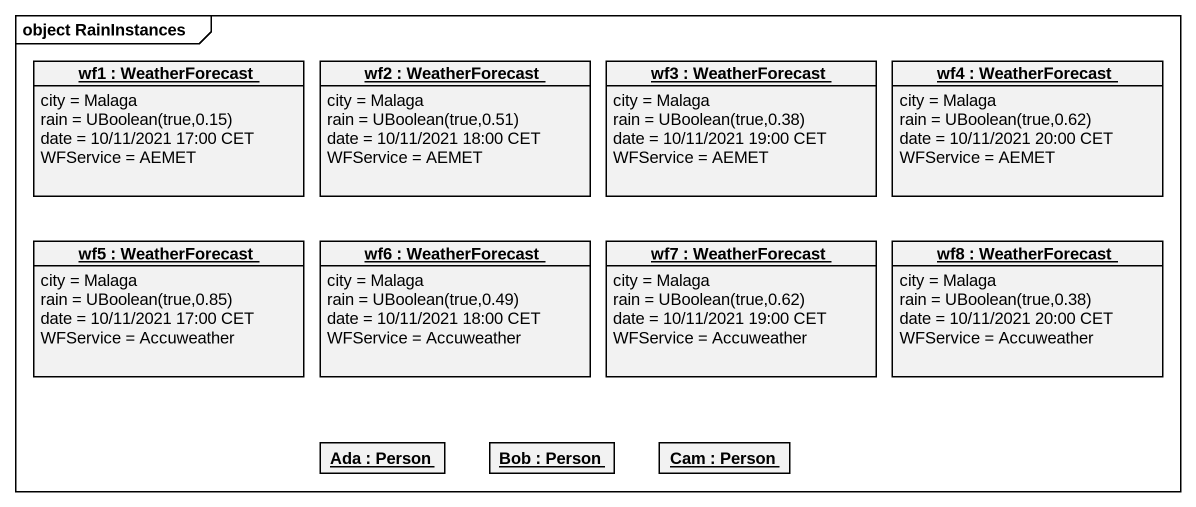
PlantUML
@startuml
mainframe object RainInstances
hide circle
hide empty members
object "wf1 : WeatherForecast" as wf1 {
  city = Malaga
  rain = UBoolean(true,0.15)
  date = 10/11/2021 17:00 CET
  WFService = AEMET
}
object "wf2 : WeatherForecast" as wf2 {
  city = Malaga
  rain = UBoolean(true,0.51)
  date = 10/11/2021 18:00 CET
  WFService = AEMET
}
object "wf3 : WeatherForecast" as wf3 {
  city = Malaga
  rain = UBoolean(true,0.38)
  date = 10/11/2021 19:00 CET
  WFService = AEMET
}
object "wf4 : WeatherForecast" as wf4 {
  city = Malaga
  rain = UBoolean(true,0.62)
  date = 10/11/2021 20:00 CET
  WFService = AEMET
}
object "wf5 : WeatherForecast" as wf5 {
  city = Malaga
  rain = UBoolean(true,0.85)
  date = 10/11/2021 17:00 CET
  WFService = Accuweather
}
object "wf6 : WeatherForecast" as wf6 {
  city = Malaga
  rain = UBoolean(true,0.49)
  date = 10/11/2021 18:00 CET
  WFService = Accuweather
}
object "wf7 : WeatherForecast" as wf7 {
  city = Malaga
  rain = UBoolean(true,0.62)
  date = 10/11/2021 19:00 CET
  WFService = Accuweather
}
object "wf8 : WeatherForecast" as wf8 {
  city = Malaga
  rain = UBoolean(true,0.38)
  date = 10/11/2021 20:00 CET
  WFService = Accuweather
}
object "Ada : Person" as Ada
object "Bob : Person" as Bob
object "Cam : Person" as Cam
@enduml
